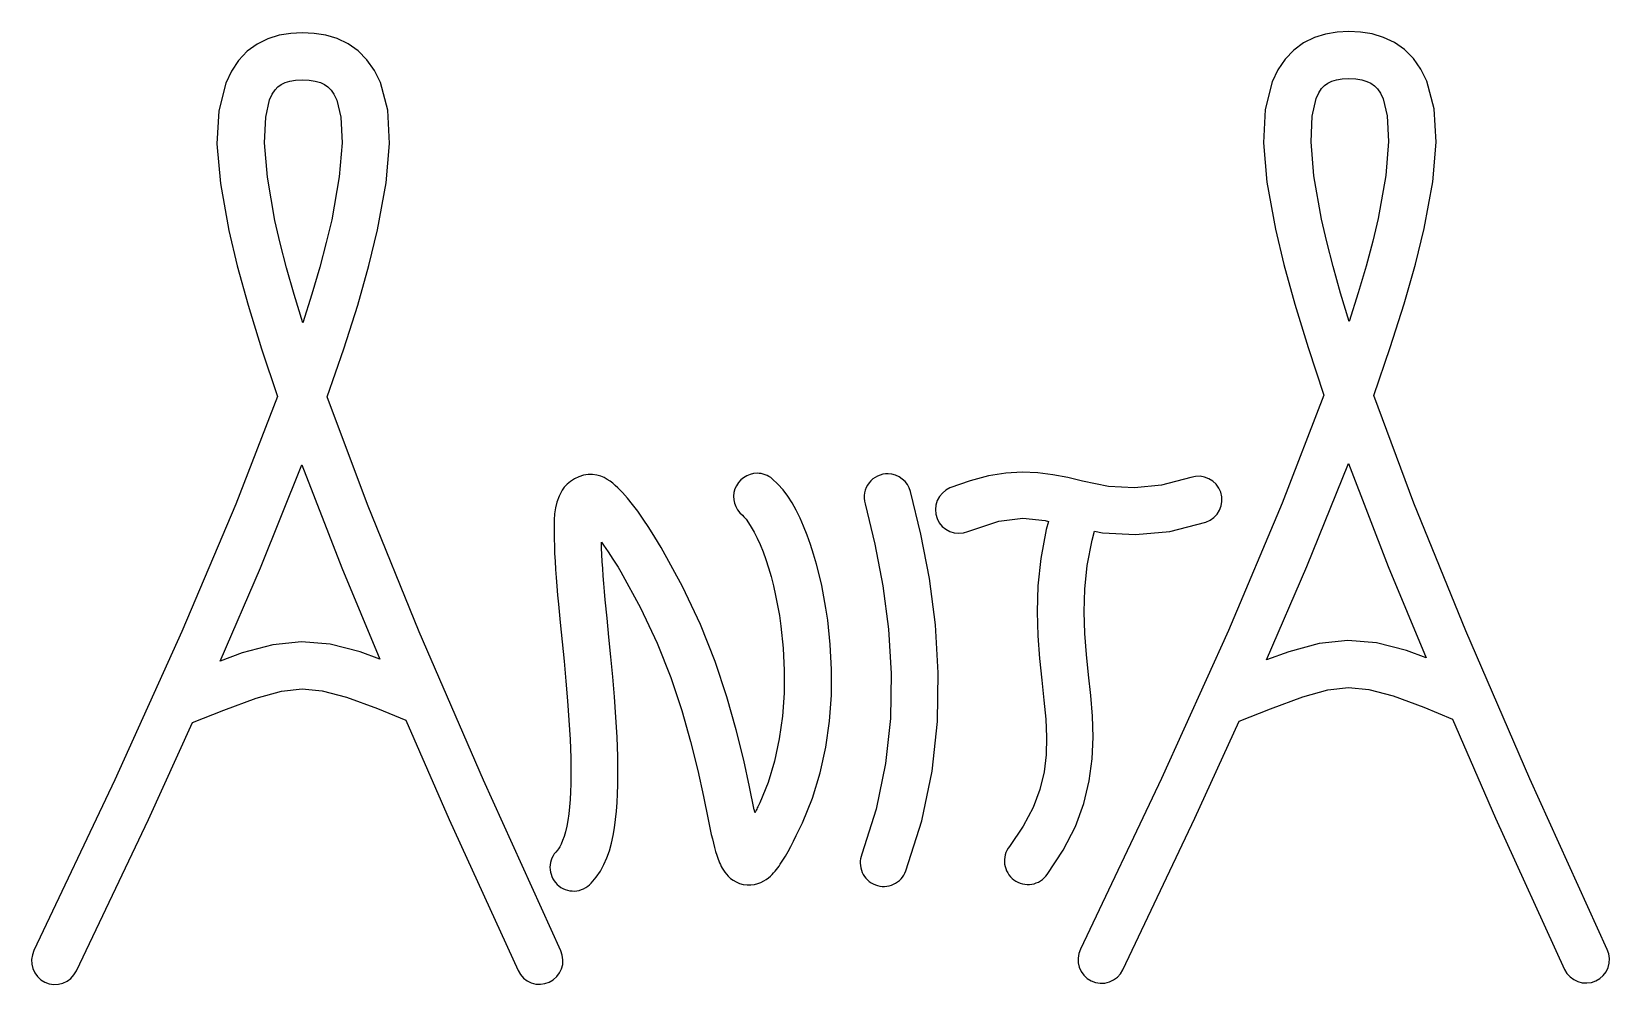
# Model space of a CAD drawing. Extents: x 0 to 189, y 0 to 114.
import ezdxf

# ---------------------------------------------------------------- set-up
doc = ezdxf.new("R2010")
doc.units = 0
doc.layers.add('A', color=7, linetype='CONTINUOUS')

msp = doc.modelspace()

# ---------------------------------------------------------------- linework, layer by layer
at = {"layer": 'A', "color": 7}
for points in [[(32.605486, 114.264711), (31.212014, 114.194155), (29.827361, 113.96485), (28.477986, 113.550336), (27.190347, 112.915336), (25.999722, 112.042211), (24.967847, 110.957419), (24.094722, 109.6786), (23.415625, 108.232211), (22.577777, 104.90728), (22.37493, 100.929711), (22.789444, 96.193669), (23.80368, 90.566864), (24.809097, 86.324711), (26.114375, 81.588669), (27.719514, 76.367558), (29.615694, 70.661378), (24.615069, 57.723253), (18.159236, 42.456794), (10.142361, 24.676794), (0.432152, 4.215683), (0.238125, 3.695336), (0.141111, 3.14853), (0.15875, 2.584086), (0.282222, 2.0461), (0.520347, 1.534572), (0.846666, 1.08478), (1.252361, 0.705544), (1.728611, 0.414503), (2.248958, 0.220475), (2.804583, 0.1411), (3.360208, 0.158739), (3.898194, 0.29103), (4.400902, 0.529155), (4.850694, 0.864294), (5.221111, 1.278808), (5.512152, 1.755058), (14.155208, 19.914294), (19.455694, 31.547141), (23.203958, 33.046447), (27.075694, 34.466378), (30.091944, 35.304225), (32.570208, 35.595266), (35.004375, 35.365961), (37.905972, 34.598669), (41.601319, 33.240475), (45.023264, 31.820544), (50.209097, 19.940753), (58.472916, 1.799155), (58.755139, 1.322905), (59.125555, 0.908391), (59.566527, 0.573253), (60.060416, 0.335128), (60.598402, 0.194016), (61.154027, 0.167572), (61.700833, 0.238128), (62.22118, 0.423336), (62.69743, 0.705558), (63.111944, 1.075975), (63.447083, 1.516947), (63.685208, 2.010836), (63.826319, 2.548822), (63.852763, 3.104447), (63.773402, 3.651239), (63.597014, 4.171586), (54.310139, 24.632697), (46.619583, 42.412697), (40.419514, 57.687975), (35.604097, 70.6261), (37.579652, 76.358739), (39.246527, 81.606308), (40.595902, 86.368808), (41.636597, 90.6286), (42.668472, 96.255405), (43.074166, 101.000266), (42.844861, 104.977836), (41.962916, 108.302766), (41.257361, 109.749155), (40.357777, 111.019155), (39.290625, 112.095128), (38.082361, 112.950614), (36.777083, 113.567975), (35.410069, 113.973669), (34.016597, 114.194155), (32.605486, 114.264711), (32.605486, 114.264711)], [(158.07973, 114.414455), (156.686258, 114.3439), (155.301605, 114.114594), (153.95223, 113.70008), (152.664589, 113.06508), (151.473964, 112.191955), (150.442089, 111.107164), (149.568964, 109.828344), (148.889866, 108.381955), (148.052019, 105.057025), (147.849172, 101.079455), (148.263686, 96.343414), (149.277922, 90.716608), (150.283339, 86.474455), (151.588616, 81.738414), (153.193755, 76.517302), (155.089939, 70.811122), (150.089311, 57.872997), (143.63348, 42.606539), (135.616605, 24.826539), (125.906394, 4.365427), (125.712369, 3.84508), (125.615355, 3.298275), (125.632994, 2.73383), (125.756464, 2.195844), (125.994589, 1.684316), (126.320908, 1.234525), (126.726605, 0.855289), (127.202855, 0.564247), (127.7232, 0.370219), (128.278825, 0.290844), (128.83445, 0.308483), (129.372436, 0.440775), (129.875144, 0.6789), (130.324936, 1.014039), (130.695355, 1.428552), (130.986394, 1.904802), (139.62945, 20.064039), (144.929936, 31.696886), (148.6782, 33.196191), (152.549936, 34.616122), (155.566189, 35.453969), (158.044453, 35.745011), (160.478619, 35.515705), (163.380217, 34.748414), (167.075564, 33.390219), (170.497508, 31.970289), (175.683342, 20.090497), (183.947161, 1.9489), (184.229383, 1.47265), (184.5998, 1.058136), (185.040772, 0.722997), (185.534661, 0.484872), (186.072647, 0.343761), (186.628272, 0.317317), (187.175078, 0.387872), (187.695425, 0.57308), (188.171675, 0.855303), (188.586189, 1.225719), (188.921328, 1.666692), (189.159453, 2.16058), (189.300564, 2.698567), (189.327008, 3.254192), (189.247647, 3.800983), (189.071258, 4.32133), (179.784383, 24.782441), (172.093828, 42.562441), (165.893758, 57.837719), (161.078342, 70.775844), (163.053897, 76.508483), (164.720772, 81.756052), (166.070147, 86.518552), (167.110842, 90.778344), (168.142717, 96.40515), (168.548411, 101.150011), (168.319105, 105.12758), (167.437161, 108.452511), (166.731605, 109.8989), (165.832022, 111.1689), (164.764869, 112.244872), (163.556605, 113.100358), (162.251328, 113.717719), (160.884314, 114.123414), (159.490842, 114.3439), (158.07973, 114.414455), (158.07973, 114.414455)], [(32.605486, 108.620266), (33.443333, 108.584989), (34.157708, 108.470336), (34.76625, 108.293947), (35.260139, 108.064641), (35.683472, 107.7736), (36.053889, 107.403183), (36.397847, 106.891655), (36.724166, 106.203739), (37.218055, 104.139989), (37.367986, 101.088461), (37.041666, 97.005058), (36.124444, 91.836864), (35.480625, 89.111655), (34.686875, 86.139503), (33.743194, 82.929225), (32.658402, 79.480822), (31.626527, 82.893947), (30.718125, 86.086586), (29.950833, 89.0411), (29.324652, 91.748669), (28.41625, 96.943322), (28.08993, 101.053183), (28.213402, 104.131169), (28.689652, 106.221378), (28.998333, 106.918114), (29.333472, 107.420822), (29.68625, 107.791239), (30.083125, 108.073461), (30.550555, 108.302766), (31.115, 108.470336), (31.802916, 108.584989), (32.605486, 108.620266), (32.605486, 108.620266)], [(158.07973, 108.770011), (158.917578, 108.734733), (159.631953, 108.62008), (160.240494, 108.443691), (160.734383, 108.214386), (161.157717, 107.923344), (161.528133, 107.552927), (161.872092, 107.0414), (162.198411, 106.353483), (162.6923, 104.289733), (162.84223, 101.238205), (162.515911, 97.154802), (161.598689, 91.986608), (160.954869, 89.2614), (160.161119, 86.289247), (159.217439, 83.078969), (158.132647, 79.630566), (157.100772, 83.043691), (156.192369, 86.23633), (155.425078, 89.190844), (154.798897, 91.898414), (153.890494, 97.093066), (153.564172, 101.202927), (153.687644, 104.280914), (154.163897, 106.371122), (154.472578, 107.067858), (154.807717, 107.570566), (155.160494, 107.940983), (155.557369, 108.223205), (156.0248, 108.452511), (156.589244, 108.62008), (157.277161, 108.734733), (158.07973, 108.770011), (158.07973, 108.770011)], [(32.561389, 62.459294), (37.341527, 50.120891), (41.883541, 39.167141), (39.52875, 40.031447), (35.930416, 40.957489), (32.499652, 41.239711), (29.05125, 40.869294), (25.4, 39.890336), (22.754166, 38.920197), (27.587222, 50.112072), (32.561389, 62.459294), (32.561389, 62.459294)], [(158.035633, 62.609039), (162.815772, 50.270636), (167.357786, 39.316886), (165.002994, 40.181191), (161.404661, 41.107233), (157.973897, 41.389455), (154.525494, 41.019039), (150.874241, 40.04008), (148.228408, 39.069941), (153.061464, 50.261816), (158.035633, 62.609039), (158.035633, 62.609039)], [(87.138544, 61.44402), (86.705872, 61.409188), (86.285039, 61.305547), (85.884215, 61.138824), (85.511583, 60.914746), (85.175313, 60.639068), (84.883585, 60.317572), (84.644571, 59.956023), (84.466447, 59.560186), (84.356877, 59.140177), (84.316237, 58.708677), (84.341778, 58.275305), (84.430743, 57.849674), (84.580383, 57.441403), (84.787949, 57.060112), (85.050683, 56.715417), (85.365838, 56.416936), (85.554611, 56.227972), (85.802032, 55.922251), (86.096221, 55.506713), (86.425297, 54.988308), (86.777387, 54.373975), (87.140604, 53.67066), (87.503076, 52.885303), (87.852921, 52.024853), (88.1865, 51.095862), (88.506396, 50.10358), (88.810064, 49.052985), (89.094964, 47.949056), (89.358554, 46.796771), (89.598294, 45.601111), (89.81164, 44.367052), (89.996046, 43.099575), (90.26722, 40.484024), (90.395834, 37.790408), (90.369079, 35.053115), (90.174123, 32.306539), (89.798158, 29.585073), (89.228371, 26.923114), (88.451941, 24.355047), (87.456058, 21.91527), (87.376415, 21.74768), (87.300632, 21.591863), (87.227762, 21.444924), (87.156863, 21.303976), (87.086982, 21.166128), (87.017168, 21.028488), (86.946483, 20.88817), (86.873974, 20.742283), (86.863109, 20.792059), (86.853118, 20.834531), (86.84372, 20.872227), (86.834576, 20.907669), (86.825404, 20.943384), (86.815893, 20.981899), (86.805733, 21.025736), (86.794613, 21.077422), (86.227369, 23.828533), (85.525237, 27.045951), (84.6372, 30.665285), (83.512242, 34.622139), (82.099251, 38.852102), (80.347035, 43.290744), (78.204455, 47.873641), (75.620377, 52.536381), (74.856774, 53.786662), (74.139634, 54.923444), (73.462049, 55.952906), (72.817112, 56.881223), (72.197916, 57.714574), (71.597559, 58.459133), (71.009132, 59.12108), (70.425725, 59.706589), (70.131892, 59.97849), (69.828765, 60.241061), (69.509106, 60.48863), (69.165679, 60.715522), (68.79124, 60.916069), (68.378552, 61.084595), (67.920376, 61.215434), (67.409475, 61.302908), (66.862215, 61.310077), (66.309996, 61.214618), (65.768118, 61.032802), (65.251883, 60.780902), (64.776592, 60.47519), (64.357546, 60.13194), (64.010051, 59.767425), (63.749405, 59.397911), (63.382855, 58.677604), (63.120594, 57.975997), (62.945995, 57.282537), (62.842419, 56.586676), (62.793236, 55.877866), (62.781806, 55.145562), (62.791515, 54.379207), (62.80571, 53.568259), (62.82493, 52.711686), (62.859844, 51.816889), (62.908984, 50.885971), (62.970898, 49.92103), (63.044132, 48.924168), (63.127235, 47.897483), (63.218751, 46.843078), (63.317227, 45.76305), (63.529972, 43.535171), (63.755383, 41.236367), (63.983034, 38.891058), (64.202502, 36.523662), (64.403362, 34.158597), (64.575193, 31.820285), (64.707572, 29.533144), (64.790074, 27.321592), (64.808955, 26.251826), (64.811213, 25.211027), (64.796283, 24.203508), (64.763672, 23.233589), (64.712867, 22.305586), (64.64335, 21.423816), (64.554608, 20.592596), (64.44613, 19.816245), (64.314479, 19.103021), (64.161348, 18.460082), (63.99392, 17.890072), (63.819382, 17.395644), (63.644912, 16.979446), (63.477699, 16.644126), (63.324923, 16.392339), (63.193769, 16.226731), (62.995877, 16.021058), (62.820273, 15.796158), (62.668113, 15.554672), (62.54056, 15.299233), (62.438768, 15.032479), (62.363897, 14.757047), (62.317105, 14.475573), (62.299551, 14.190695), (62.312025, 13.905552), (62.353785, 13.623287), (62.423726, 13.346563), (62.520737, 13.078034), (62.643709, 12.820359), (62.791532, 12.576192), (62.963095, 12.348196), (63.157283, 12.139021), (63.37237, 11.951403), (63.605571, 11.786983), (63.854197, 11.646792), (64.115557, 11.531857), (64.386962, 11.443205), (64.665719, 11.381867), (64.94914, 11.34887), (65.234535, 11.345229), (65.518732, 11.371588), (65.798621, 11.427073), (66.071603, 11.510436), (66.335077, 11.620441), (66.586444, 11.755842), (66.823101, 11.915405), (67.042456, 12.09789), (67.241902, 12.302058), (67.840482, 12.993652), (68.347604, 13.730726), (68.773096, 14.510176), (69.126786, 15.328889), (69.418499, 16.183762), (69.658058, 17.07169), (69.855291, 17.989564), (70.020027, 18.93428), (70.156812, 19.907055), (70.264979, 20.910008), (70.346541, 21.941372), (70.403514, 22.99939), (70.437905, 24.08229), (70.451734, 25.188316), (70.446993, 26.315701), (70.425713, 27.462683), (70.339271, 29.806954), (70.202662, 32.199642), (70.026702, 34.617733), (69.822209, 37.038198), (69.599999, 39.438018), (69.370888, 41.79417), (69.145694, 44.08363), (68.935227, 46.283378), (68.845878, 47.268271), (68.764026, 48.222352), (68.690334, 49.143485), (68.625477, 50.029533), (68.570125, 50.878362), (68.524947, 51.687837), (68.490611, 52.455823), (68.467808, 53.180183), (68.724444, 52.81437), (68.98929, 52.43048), (69.262997, 52.026343), (69.546221, 51.59979), (69.839611, 51.148646), (70.143824, 50.670739), (70.459509, 50.163897), (70.787322, 49.625947), (73.171665, 45.324296), (75.15339, 41.085905), (76.780282, 36.963395), (78.100131, 33.009391), (79.160722, 29.276514), (80.009844, 25.81739), (80.69528, 22.684636), (81.264822, 19.930878), (81.394396, 19.307962), (81.520546, 18.711762), (81.64506, 18.14105), (81.769717, 17.594603), (81.896308, 17.071199), (82.026613, 16.569611), (82.162424, 16.088617), (82.305516, 15.626989), (82.380093, 15.402738), (82.457803, 15.181557), (82.540599, 14.962296), (82.630433, 14.743794), (82.729262, 14.5249), (82.83904, 14.304453), (82.961722, 14.081297), (83.099266, 13.85428), (83.260048, 13.615774), (83.453108, 13.365192), (83.681386, 13.111932), (83.947827, 12.865396), (84.255373, 12.634984), (84.606965, 12.430094), (85.005545, 12.260131), (85.454058, 12.134489), (85.922445, 12.07115), (86.375434, 12.074931), (86.808146, 12.135502), (87.2157, 12.242518), (87.593221, 12.385638), (87.935824, 12.554523), (88.238632, 12.738834), (88.496766, 12.928233), (88.720371, 13.118005), (88.924835, 13.310709), (89.113142, 13.506904), (89.288275, 13.707147), (89.453215, 13.912001), (89.610943, 14.122025), (89.764441, 14.337781), (89.916697, 14.55983), (90.22201, 15.028277), (90.529229, 15.534045), (90.841031, 16.08006), (91.160095, 16.669252), (91.489098, 17.304549), (91.830719, 17.988881), (92.187637, 18.725174), (92.56253, 19.516358), (93.774263, 22.463794), (94.706428, 25.498518), (95.379884, 28.590184), (95.815486, 31.70844), (96.034084, 34.822937), (96.056548, 37.903325), (95.903711, 40.919259), (95.596433, 43.840386), (95.39062, 45.256077), (95.151899, 46.637431), (94.882027, 47.981275), (94.582764, 49.284436), (94.255872, 50.543745), (93.903103, 51.756031), (93.526223, 52.91812), (93.126989, 54.026844), (92.712257, 55.079415), (92.282543, 56.074341), (91.830093, 57.010399), (91.347149, 57.886371), (90.825963, 58.701028), (90.258776, 59.453151), (89.637839, 60.141516), (88.955391, 60.7649), (88.760503, 60.917178), (88.552892, 61.051519), (88.334316, 61.167264), (88.106535, 61.263753), (87.871311, 61.340328), (87.630403, 61.396332), (87.385576, 61.431108), (87.138544, 61.44402)], [(102.852361, 61.383322), (102.523583, 61.37034), (102.198875, 61.318213), (101.882202, 61.228817), (101.577532, 61.104038), (101.288836, 60.945779), (101.020078, 60.755925), (100.775228, 60.536376), (100.558255, 60.289019), (100.373216, 60.016949), (100.222084, 59.724866), (100.105695, 59.417085), (100.024892, 59.097926), (99.980507, 58.771703), (99.973367, 58.44273), (100.004329, 58.115324), (100.074225, 57.7938), (101.252714, 52.957727), (102.21129, 47.928886), (102.88478, 42.743936), (103.208014, 37.439524), (103.115824, 32.052305), (102.543037, 26.618929), (101.424483, 21.176053), (99.694988, 15.760327), (99.60496, 15.495724), (99.542078, 15.223465), (99.506292, 14.946257), (99.497571, 14.666807), (99.515859, 14.387816), (99.561091, 14.111992), (99.633238, 13.84204), (99.732256, 13.580669), (99.857594, 13.330846), (100.007434, 13.094993), (100.179815, 12.874972), (100.372782, 12.672653), (100.584369, 12.489897), (100.812619, 12.328567), (101.055573, 12.190535), (101.311269, 12.077663), (101.577205, 11.99165), (101.850384, 11.932897), (102.128102, 11.901314), (102.407655, 11.896827), (102.686335, 11.91932), (102.961443, 11.968726), (103.23027, 12.044951), (103.490115, 12.147914), (103.738008, 12.277022), (103.971567, 12.430416), (104.188951, 12.60611), (104.388327, 12.802116), (104.56786, 13.016447), (104.725712, 13.247113), (104.86005, 13.492127), (104.969039, 13.749503), (106.886736, 19.744571), (108.123298, 25.732684), (108.755262, 31.673371), (108.859159, 37.526163), (108.511515, 43.250592), (107.788862, 48.80619), (106.767734, 54.15249), (105.524664, 59.249016), (105.374417, 59.680582), (105.153454, 60.079611), (104.870876, 60.438829), (104.535785, 60.750969), (104.157286, 61.00876), (103.744482, 61.204929), (103.306476, 61.332206), (102.852361, 61.383322)], [(118.930208, 61.56853), (116.972291, 61.462697), (114.890902, 61.127558), (112.668402, 60.554294), (110.260694, 59.681169), (109.775625, 59.425405), (109.343472, 59.072628), (108.990694, 58.649294), (108.726111, 58.164225), (108.558541, 57.635058), (108.505625, 57.079433), (108.558541, 56.532628), (108.717291, 56.003461), (108.973055, 55.509572), (109.325833, 55.077419), (109.749166, 54.724641), (110.234236, 54.460058), (110.763402, 54.301308), (111.310208, 54.248391), (111.865833, 54.292489), (112.395, 54.451239), (116.099166, 55.7036), (119.000764, 56.065197), (121.681875, 55.774155), (122.06993, 55.677141), (121.805347, 54.707003), (121.152708, 51.214503), (120.80875, 47.92485), (120.711736, 44.838044), (120.791111, 41.936447), (121.002777, 39.211239), (121.258541, 36.64478), (121.523125, 34.228253), (121.734791, 31.952836), (121.840625, 29.783253), (121.805347, 27.693044), (121.558402, 25.620475), (121.046875, 23.530266), (120.217847, 21.369503), (119.018402, 19.111725), (117.386805, 16.695197), (117.228055, 16.465891), (117.086944, 16.218947), (116.972291, 15.963183), (116.884097, 15.68978), (116.822361, 15.416378), (116.787083, 15.134155), (116.787083, 14.860753), (116.804722, 14.57853), (116.857639, 14.296308), (116.937014, 14.031725), (117.042847, 13.767141), (117.175139, 13.520197), (117.333889, 13.282072), (117.510277, 13.061586), (117.704305, 12.858739), (117.924791, 12.68235), (118.162916, 12.5236), (118.409861, 12.400128), (118.674444, 12.294294), (118.939027, 12.214919), (119.22125, 12.162003), (119.494652, 12.135558), (119.776875, 12.135558), (120.059097, 12.162003), (120.3325, 12.223739), (120.605902, 12.311933), (120.861666, 12.426586), (121.108611, 12.567697), (121.337916, 12.726447), (121.549583, 12.911655), (121.743611, 13.114503), (121.92, 13.334989), (123.842639, 16.245405), (125.289027, 19.076447), (126.312083, 21.845753), (126.964722, 24.553322), (127.3175, 27.199155), (127.423333, 29.783253), (127.335139, 32.314433), (127.132291, 34.801516), (126.867708, 37.253322), (126.611944, 39.722766), (126.417916, 42.227489), (126.338541, 44.820405), (126.417916, 47.527975), (126.726597, 50.385475), (127.299861, 53.428183), (127.590902, 54.486516), (128.552222, 54.301308), (132.503333, 54.080822), (136.622014, 54.477697), (140.943541, 55.588947), (141.44625, 55.818253), (141.896041, 56.135753), (142.275277, 56.541447), (142.575139, 57.008878), (142.769166, 57.529225), (142.857361, 58.07603), (142.839722, 58.622836), (142.725069, 59.169641), (142.495764, 59.67235), (142.169444, 60.122141), (141.772569, 60.501378), (141.305139, 60.792419), (140.784791, 60.986447), (140.237986, 61.083461), (139.682361, 61.065822), (139.144375, 60.94235), (135.634236, 60.016308), (132.3975, 59.681169), (129.284236, 59.866378), (126.144514, 60.501378), (124.380625, 60.924711), (122.607916, 61.268669), (120.79993, 61.497975), (118.930208, 61.56853), (118.930208, 61.56853)]]:
    msp.add_lwpolyline(points, dxfattribs=at)

doc.saveas('drawing.dxf')
